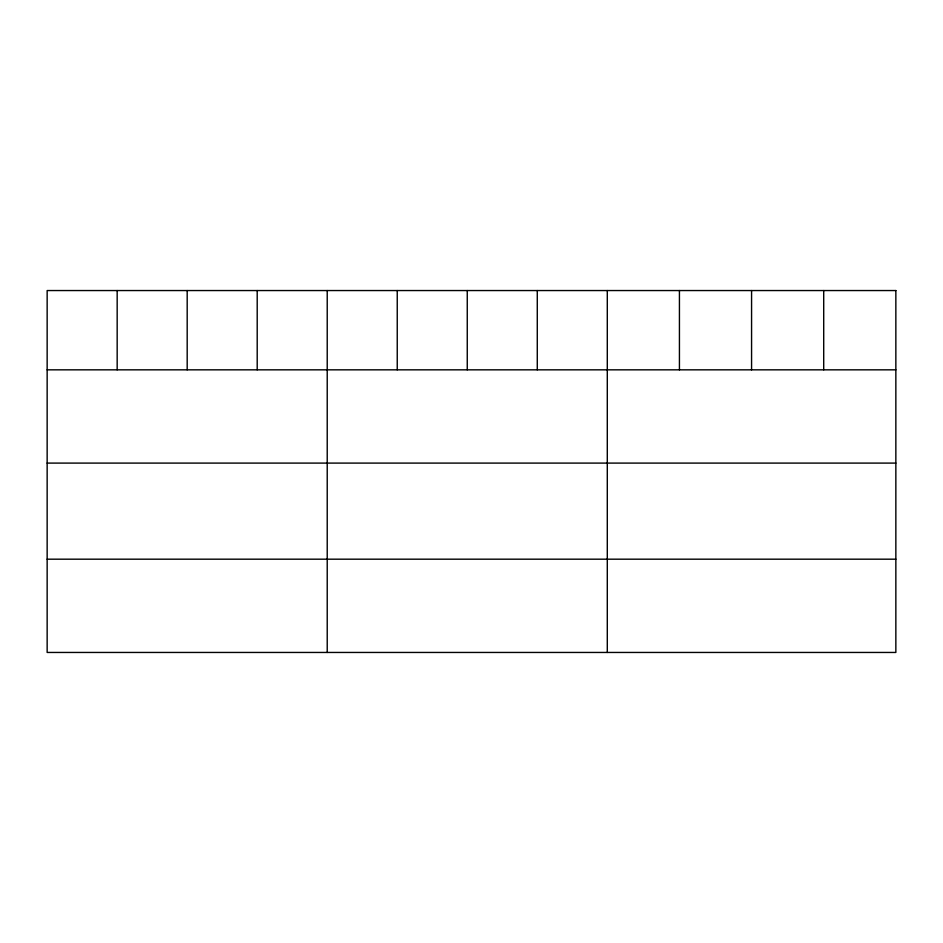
<?xml version="1.0" encoding="UTF-8"?>
<svg xmlns="http://www.w3.org/2000/svg" width="943" height="943" viewBox="0 0 943 943"><rect width="100%" height="100%" fill="white"/><g stroke="black" fill="none" stroke-linecap="round" stroke-linejoin="round"><path stroke-width="1.41" d="M47.15 369.833L895.85 369.833M47.15 463.096L895.85 463.096M47.15 559.187L895.85 559.187M823.71 290.55L823.71 369.833M751.571 290.55L751.571 369.833M679.431 290.55L679.431 369.833M607.292 290.55L607.292 652.45M537.274 290.55L537.274 369.833M467.256 290.55L467.256 369.833M397.239 290.55L397.239 369.833M327.221 290.55L327.221 652.45M257.203 290.55L257.203 369.833M187.186 290.55L187.186 369.833M117.168 290.55L117.168 369.833M895.85 290.55L47.15 290.55L47.15 652.45L895.85 652.45L895.85 290.55"/></g></svg>
